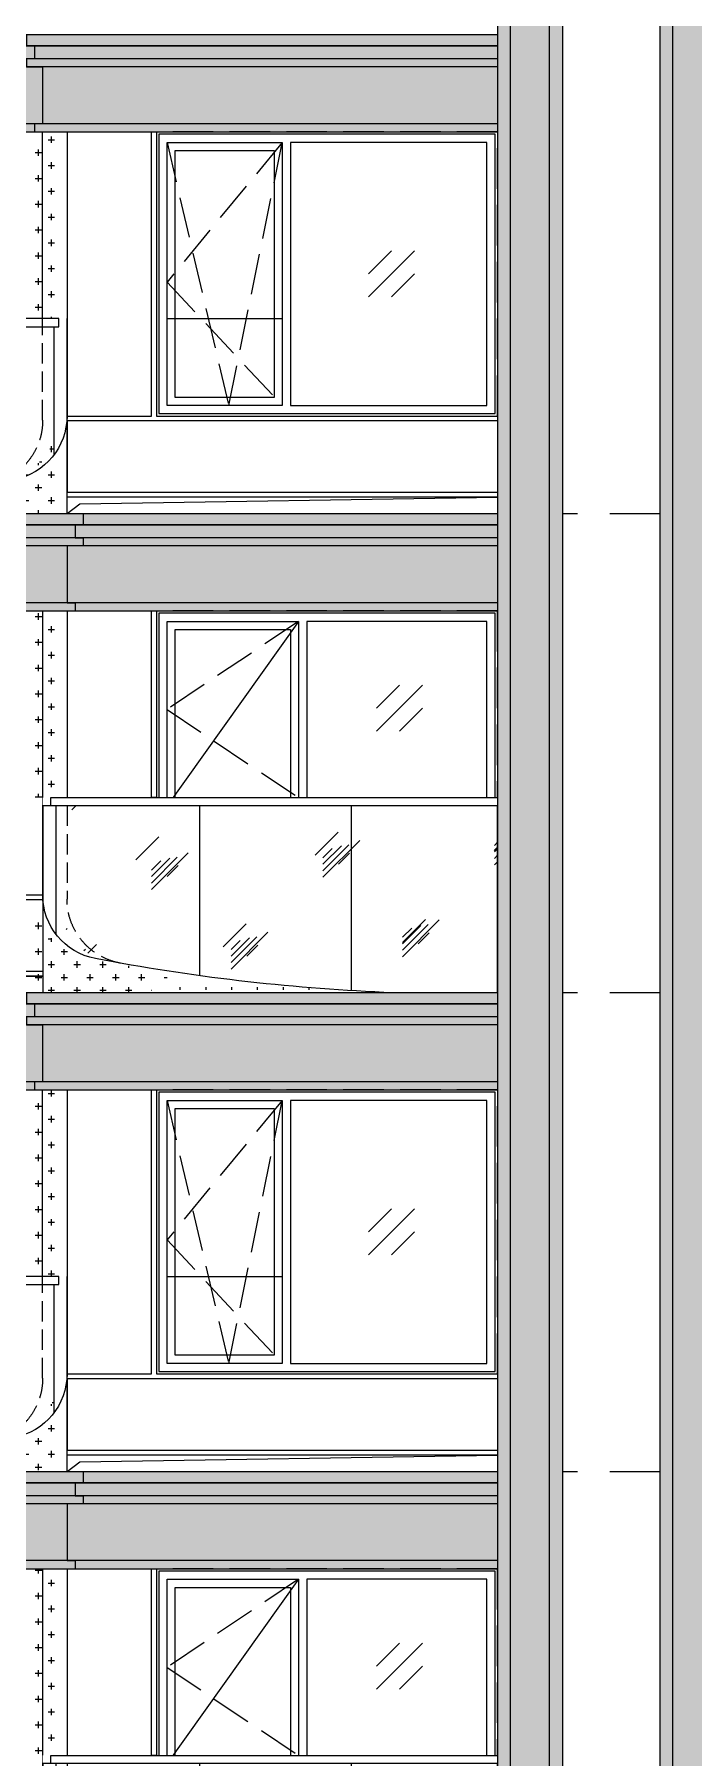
# Model space of a CAD drawing. Extents: x 646072 to 1012572, y -46617 to 16093.
# Drawn here: x 680069 to 684126, y -25515 to -14902 of the extents above; entities that cross this region are included whole.
import ezdxf

# ---------------------------------------------------------------- set-up
doc = ezdxf.new("R2010")
doc.units = 0
doc.header["$LTSCALE"] = 1000
doc.header["$MEASUREMENT"] = 0
for name, pattern in [('3#楼-HZS$0$3#楼-HZS$0$__DASH', [0.35, 0.25, -0.1]), ('3#楼-HZS$0$3#楼-HZS$0$DASH', [0.35, 0.25, -0.1]), ('3#楼-HZS$0$DASH', [0.35, 0.25, -0.1]), ('3#楼-HZS$0$DOTE', [2.4200000000000004, 2, -0.2, 0.02, -0.2])]:
    doc.linetypes.add(name, pattern=pattern)
for name, color, linetype in [('3#楼-HZS$0$3#楼-HZS$0$00-立面灰色金属看线', 252, 'Continuous'), ('3#楼-HZS$0$3#楼-HZS$0$00-立面米色看线', 31, 'Continuous'), ('3#楼-HZS$0$3#楼-HZS$0$A-ANNO-SYMB', 3, 'Continuous'), ('3#楼-HZS$0$3#楼-HZS$0$DOTE', 1, '3#楼-HZS$0$DOTE'), ('3#楼-HZS$0$3#楼-HZS$0$ELEV-WIND', 4, 'Continuous'), ('3#楼-HZS$0$3#楼-HZS$0$RAIL', 163, 'Continuous'), ('3#楼-HZS$0$3#楼-HZS$0$WINDOW', 4, 'Continuous'), ('3#楼-HZS$0$3#楼-HZS$0$填充-浅黄色铝板', 30, 'Continuous'), ('3#楼-HZS$0$3#楼-HZS$0$填充-玻璃', 150, 'Continuous'), ('3#楼-HZS$0$3#楼-HZS$0$填充-银白色铝板', 115, 'Continuous')]:
    doc.layers.add(name, color=color, linetype=linetype)
pattern_1 = [(0, (-5409.443961269106, -58333.21456829587), (79.375, 79.375), [39.6875, -119.0625]), (90, (-5389.600211269106, -58353.05831829587), (-79.375, 79.375), [39.6875, -119.0625])]
pattern_2 = [(0, (289049.5557560592, -113671.9811983543), (79.375, 79.375), [39.6875, -119.0625]), (90, (289069.3995060592, -113691.8249483543), (-79.375, 79.375), [39.6875, -119.0625])]

# ---------------------------------------------------------------- blocks, each defined once
blk = doc.blocks.new('3#楼-HZS$0$3#楼-HZS$0$dfg56h4f+g9h0k7')
at = {"layer": '3#楼-HZS$0$3#楼-HZS$0$RAIL'}
blk.add_lwpolyline([(426648.4870681694, -363619.9774678481), (419599.1988836443, -363619.9516390706), (419599.1988836443, -363569.9516390706), (426648.4870681694, -363569.9774678481)], dxfattribs=at)
at = {"layer": '3#楼-HZS$0$3#楼-HZS$0$WINDOW'}
for points in [[(419629.1323021718, -364408.5213985445), (419629.1323021718, -363619.9516390706)], [(420648.4871339675, -364678.3272112879), (420648.4871339675, -363619.9516390706)], [(421648.4871339675, -364769.9774678481), (421648.4871339675, -363619.9516390706)], [(422648.4871339675, -364769.9774678481), (422648.4871339675, -363619.9516390706)], [(423648.4871339675, -364769.9774678481), (423648.4871339675, -363619.9516390706)], [(424648.4871339675, -364769.9774678481), (424648.4871339675, -363619.9516390706)], [(425648.4871339675, -364769.9774678481), (425648.4871339675, -363619.9516390706)], [(426648.4871339675, -364769.9774678481), (426648.4871339675, -363619.9516390706)]]:
    blk.add_lwpolyline(points, dxfattribs=at)
blk = doc.blocks.new('3#楼-HZS$0$3#楼-HZS$0$tregfdgdg')
blk.add_wipeout([(55550.89403557477, -25728.00311066766), (62650.60256147907, -25728.003421576577), (62650.569237843745, -26928.00333677453), (55550.89403557475, -26928.002877755564)]).dxf.layer = '3#楼-HZS$0$3#楼-HZS$0$RAIL'
at = {"layer": '3#楼-HZS$0$3#楼-HZS$0$00-立面米色看线'}
blk.add_line((55550.89403557475, -25728.00311066769), (55550.89403557475, -26326.5638645424), dxfattribs=at)
at = {"layer": '3#楼-HZS$0$3#楼-HZS$0$00-立面米色看线', "linetype": '3#楼-HZS$0$3#楼-HZS$0$__DASH', "ltscale": 0.5}
blk.add_line((55700.8940344759, -26354.41373131936), (55700.8940344759, -25728.00311317149), dxfattribs=at)
at = {"layer": '3#楼-HZS$0$3#楼-HZS$0$00-立面米色看线'}
blk.add_lwpolyline([(62650.24880157225, -26927.97750730492), (55550.89403557475, -26927.95167967031), (55550.89403557475, -25728.00311066769)], dxfattribs=at)
for centre, radius, start, end in [((55950.89403557475, -26326.5638645424), 400, 180, 259.1128618920542), ((58187.79559126403, -14696.43916359753), 12243.29046884241, 259.1128618920542, 267.4866183300693)]:
    blk.add_arc(centre, radius, start, end, dxfattribs=at)
at = {"layer": '3#楼-HZS$0$3#楼-HZS$0$00-立面米色看线', "linetype": '3#楼-HZS$0$3#楼-HZS$0$__DASH', "ltscale": 0.5}
blk.add_arc((56100.8940344759, -26354.41373131936), 400, 180, 259.8509425689774, dxfattribs=at)
blk.add_blockref('3#楼-HZS$0$3#楼-HZS$0$dfg56h4f+g9h0k7', (-363998.238266597, 337841.9575340021))
blk = doc.blocks.new('3#楼-HZS$0$3#楼-HZS$0$ASG')
at = {"layer": '3#楼-HZS$0$3#楼-HZS$0$ELEV-WIND', "color": 8, "linetype": '3#楼-HZS$0$3#楼-HZS$0$__DASH'}
blk.add_lwpolyline([(72449.99932756531, -24578.00334601343), (70349.99921368272, -24578.00334601343), (70349.99921368272, -26328.00334601343), (72449.99932756531, -26328.00334601349)], close=True, dxfattribs=at)
at = {"layer": '3#楼-HZS$0$3#楼-HZS$0$ELEV-WIND'}
for points in [[(72434.99932756531, -24593.00334601343), (70364.99921368272, -24593.00334601343), (70364.99921368272, -26313.00334601343), (72434.99932756531, -26313.00334601343)], [(70414.99921368272, -24643.00334601343), (71124.99921368272, -24643.00334601343), (71124.99921368272, -26263.00334601343), (70414.99921368272, -26263.00334601343)], [(70464.99921368272, -24693.00334601343), (71074.99921368272, -24693.00334601343), (71074.99921368272, -26213.00334601343), (70464.99921368272, -26213.00334601343)], [(72384.99932756531, -24643.00334601343), (71174.99921368272, -24643.00334601343), (71174.99921368272, -26263.00334601343), (72384.99932756531, -26263.00334601343)]]:
    blk.add_lwpolyline(points, close=True, dxfattribs=at)
at = {"layer": '3#楼-HZS$0$3#楼-HZS$0$ELEV-WIND', "color": 8, "linetype": '3#楼-HZS$0$3#楼-HZS$0$DASH'}
for points in [[(71124.99921368272, -24643.00334601343), (70414.99921368272, -25503.00334601343), (71124.99921368272, -26263.00334601343)], [(70414.99921368272, -24643.00334601343), (70794.99921368272, -26263.00334601343), (71124.99921368272, -24643.00334601343)]]:
    blk.add_lwpolyline(points, dxfattribs=at)
at = {"layer": '3#楼-HZS$0$3#楼-HZS$0$ELEV-WIND', "color": 8}
blk.add_lwpolyline([(70414.99921368272, -25728.00334612379), (71124.99921368272, -25728.00334612379)], dxfattribs=at)
blk = doc.blocks.new('3#楼-HZS$0$3#楼-HZS$0$df+gj504f+g90')
at = {"layer": '3#楼-HZS$0$3#楼-HZS$0$00-立面灰色金属看线'}
blk.add_lwpolyline([(397529.1710952579, -386473.6017835303), (397529.1710952579, -386543.6017835425), (397579.1710952579, -386543.6017835425), (397579.1710952579, -386623.6017835425), (397529.1710952579, -386623.6017835425), (397529.1710952579, -386673.6017835303), (397629.1710952579, -386673.6017835303), (397629.1710952579, -387023.6017835303), (397579.1710952579, -387023.6017835303), (397579.1710952579, -387073.6017835303)], dxfattribs=at)
at = {"layer": '3#楼-HZS$0$3#楼-HZS$0$00-立面米色看线'}
for points in [[(390679.7804614676, -386473.5758303019), (400429.1455228999, -386473.5991513453)], [(400429.1455228999, -386543.5991513575), (390679.7804614676, -386543.5758303141)], [(390679.7804614676, -386543.5758899773), (400429.1455228999, -386543.5992651306)], [(400429.1455228999, -386623.5992651312), (390679.7800048627, -386623.5758899768)], [(400429.1455228999, -386673.5993794214), (390679.7799819461, -386673.5759499053)], [(400429.1455228999, -387023.5993794208), (390679.7804614676, -387023.5759499059)], [(400429.1455228999, -387023.5992651185), (390679.7804614676, -387023.5758899652)], [(390679.7804614676, -387073.5758899652), (400429.1455228999, -387073.5992651185)]]:
    blk.add_lwpolyline(points, dxfattribs=at)
at = {"layer": '3#楼-HZS$0$3#楼-HZS$0$00-立面灰色金属看线'}
blk.add_blockref('3#楼-HZS$0$3#楼-HZS$0$ASG', (327979.8426989163, -362495.5984374066), dxfattribs=at)
at = {"layer": '3#楼-HZS$0$3#楼-HZS$0$RAIL', "xscale": -1}
blk.add_blockref('3#楼-HZS$0$3#楼-HZS$0$tregfdgdg', (453330.0292630401, -362495.598437517), dxfattribs=at)
at = {"layer": '3#楼-HZS$0$3#楼-HZS$0$00-立面灰色金属看线'}
for points in [[(400429.1455228999, -388853.6017835304), (397779.1710941591, -388853.6017835304), (397779.1710941591, -388823.6017835304), (398299.8879506469, -388823.6017835304), (398299.8879506469, -387073.6017835304), (398329.8879506469, -387073.6017835304), (398329.8879506469, -388823.6017835304), (400429.1455228999, -388823.6017835304)], [(400429.1455228999, -388853.6017835304), (397779.1710941591, -388853.6017835304), (397779.1710941591, -389293.6017835303), (400429.1455228999, -389293.6017835303)], [(397779.1352274653, -389423.5881024841), (397857.6916903155, -389364.9779414666), (400429.1456119872, -389323.6017835303)], [(400429.1455228999, -389323.6017835303), (397779.1710941591, -389323.6017835303), (397779.1710941591, -389293.6017835303), (400429.1455228999, -389293.6017835303)]]:
    blk.add_lwpolyline(points, dxfattribs=at)
at = {"layer": '3#楼-HZS$0$3#楼-HZS$0$00-立面米色看线'}
blk.add_lwpolyline([(397629.1710952579, -388223.6017835303), (397629.1710952579, -387073.6017835304), (397779.1710941591, -387073.6017835304), (397779.1710941591, -388223.6017835303)], dxfattribs=at)
blk = doc.blocks.new('3#楼-HZS$0$3#楼-HZS$0$FSD+5G04D+F970K')
at = {"layer": '3#楼-HZS$0$3#楼-HZS$0$ELEV-WIND', "color": 8, "linetype": '3#楼-HZS$0$3#楼-HZS$0$__DASH'}
blk.add_lwpolyline([(72399.82974499092, -27578.00334601343), (70300, -27578.00334601343), (70300, -29928.00334601331), (72399.82974499092, -29928.00334601337)], close=True, dxfattribs=at)
at = {"layer": '3#楼-HZS$0$3#楼-HZS$0$ELEV-WIND'}
for points in [[(72384.82974499092, -27593.00334601343), (70315, -27593.00334601343), (70315, -29913.00334601331), (72384.82974499092, -29913.00334601337)], [(70365, -27643.00334601343), (71175, -27643.00334601343), (71175, -29863.00334601331), (70365, -29863.00334601331)], [(70415, -27693.00334601343), (71125, -27693.00334601343), (71125, -29813.00334601331), (70415, -29813.00334601331)], [(72334.82974499092, -27643.00334601343), (71225, -27643.00334601343), (71225, -29863.00334601331), (72334.82974499092, -29863.00334601337)]]:
    blk.add_lwpolyline(points, close=True, dxfattribs=at)
at = {"layer": '3#楼-HZS$0$3#楼-HZS$0$ELEV-WIND', "color": 8}
blk.add_lwpolyline([(71175, -27643.00334601343), (70365, -28778.00334601337), (71175, -29863.00334601331)], dxfattribs=at)
at = {"layer": '3#楼-HZS$0$3#楼-HZS$0$ELEV-WIND', "color": 8, "linetype": '3#楼-HZS$0$DASH'}
blk.add_lwpolyline([(71175, -27643.00334601343), (70365, -28185.50334601344), (71175, -28728.00334601346)], dxfattribs=at)
blk = doc.blocks.new('3#楼-HZS$0$3#楼-HZS$0$ASDG1D+SJ80+K+')
blk.add_wipeout([(379849.2325594221, -143401.86609311114), (379849.2325594221, -143401.86609311114), (379849.2325594221, -144551.8660931146), (382649.044284974, -144551.86609311457), (382649.04428562755, -143351.8660931146), (379849.2325594221, -143351.8660931146)]).dxf.layer = '3#楼-HZS$0$3#楼-HZS$0$A-ANNO-SYMB'
at = {"layer": '3#楼-HZS$0$3#楼-HZS$0$00-立面灰色金属看线'}
blk.add_lwpolyline([(379849.2325594221, -143401.8660931145), (382649.0442849741, -143401.8660931145), (382649.0442849741, -144551.8660931145), (379849.2325594221, -144551.8660931145)], close=True, dxfattribs=at)
at = {"layer": '3#楼-HZS$0$3#楼-HZS$0$00-立面米色看线', "linetype": '3#楼-HZS$0$3#楼-HZS$0$__DASH', "ltscale": 0.5}
blk.add_line((382499.0442867253, -143401.8660931144), (382499.0442867253, -143978.3281461251), dxfattribs=at)
at = {"layer": '3#楼-HZS$0$3#楼-HZS$0$00-立面米色看线'}
blk.add_line((382649.0442856266, -143978.3281461251), (382649.0442856266, -143401.8660931144), dxfattribs=at)
blk.add_lwpolyline([(382649.0442856266, -143401.8660931144), (382649.0442849741, -144551.8660844737), (380549.0442956116, -144551.8660855801)], dxfattribs=at)
at = {"layer": '3#楼-HZS$0$3#楼-HZS$0$00-立面米色看线', "linetype": '3#楼-HZS$0$3#楼-HZS$0$__DASH', "ltscale": 0.5}
blk.add_arc((382099.0442867253, -143978.3281461251), 400, 280.1490574241631, 0, dxfattribs=at)
at = {"layer": '3#楼-HZS$0$3#楼-HZS$0$00-立面米色看线'}
for centre, radius, start, end in [((382249.0442856266, -143950.4782793481), 400, 280.8871381078671, 0), ((380012.1427299373, -132320.3535784032), 12243.29046884241, 272.5133816699123, 280.8871381078671)]:
    blk.add_arc(centre, radius, start, end, dxfattribs=at)
at = {"layer": '3#楼-HZS$0$3#楼-HZS$0$RAIL'}
blk.add_lwpolyline([(382599.0442856266, -143351.8660931145), (379849.2325594206, -143351.8660931145), (379849.2325594206, -143401.8660931145), (382599.0442856266, -143401.8660931145)], close=True, dxfattribs=at)
at = {"layer": '3#楼-HZS$0$3#楼-HZS$0$WINDOW'}
for points in [[(379849.2325594221, -143401.8660931145), (379849.2325594221, -144551.8660931145)], [(380748.7727580671, -143401.8660931145), (380748.7727580671, -144541.4639087335)], [(381683.9085218469, -143401.8660931145), (381683.9085218469, -144448.97100338)], [(382569.0442856266, -143401.8660931145), (382569.0442856266, -144190.4782793481)]]:
    blk.add_lwpolyline(points, dxfattribs=at)
blk = doc.blocks.new('3#楼-HZS$0$3#楼-HZS$0$dfj54+gf90l7')
at = {"layer": '3#楼-HZS$0$3#楼-HZS$0$00-立面灰色金属看线'}
for points in [[(397879.3307978881, -379581.1942758776), (397879.3307978881, -379651.1942758898), (397829.3307978881, -379651.1942758898), (397829.3307978881, -379731.1942758898), (397879.3307978881, -379731.1942758898), (397879.3307978881, -379781.1942758776), (397779.3307978881, -379781.1942758776), (397779.3307978881, -380131.1942758776), (397829.3307978881, -380131.1942758776), (397829.3307978881, -380181.1942758776)], [(390679.7804614676, -381931.1942758777), (397629.3307989871, -381931.1942758777), (397629.3307989871, -381961.1942758777), (390679.7804614676, -381961.1942758777)], [(390679.7804614676, -382401.1942758777), (397629.3307989871, -382401.1942758777), (397629.3307989871, -382431.1942758777), (390679.7804614676, -382431.1942758777)]]:
    blk.add_lwpolyline(points, dxfattribs=at)
at = {"layer": '3#楼-HZS$0$3#楼-HZS$0$00-立面米色看线'}
for points in [[(390679.7804614676, -379581.1942758777), (400429.1425251925, -379581.1942758777)], [(400429.1425251925, -379651.1942758898), (390679.7804614676, -379651.1942758898)], [(390679.7804614676, -379651.1942758898), (400429.1425251925, -379651.1942758898)], [(400429.1425251925, -379731.1942758898), (390679.7804614676, -379731.1942758898)], [(400429.1425251925, -379781.1942758777), (390679.7804614676, -379781.1942758777)], [(400429.1425251925, -380131.1942758777), (390679.7804614676, -380131.1942758777)], [(400429.1425251925, -380131.1942758777), (390679.7804614676, -380131.1942758777)], [(390679.7804614676, -380181.1942758777), (400429.1425251925, -380181.1942758777)], [(397629.3307989871, -381381.1942758776), (397629.3307989871, -380181.1942758777), (397779.3307978881, -380181.1942758777), (397779.3307978881, -381331.1942758776)]]:
    blk.add_lwpolyline(points, dxfattribs=at)
at = {"layer": '3#楼-HZS$0$3#楼-HZS$0$00-立面灰色金属看线', "extrusion": (0, 0, -1), "xscale": -1, "zscale": -1}
blk.add_blockref('3#楼-HZS$0$3#楼-HZS$0$FSD+5G04D+F970K', (-328029.8745265414, -352603.1951618173, -1e-08), dxfattribs=at)
at = {"xscale": -1}
blk.add_blockref('3#楼-HZS$0$3#楼-HZS$0$ASDG1D+SJ80+K+', (780278.3750846144, -237979.3324147162, 1e-08), dxfattribs=at)
at = {"layer": '3#楼-HZS$0$3#楼-HZS$0$00-立面灰色金属看线', "elevation": 1e-08}
blk.add_lwpolyline([(398299.8745265414, -380181.1985078307), (398329.8745265414, -380181.1985078307), (398329.8745265414, -381331.1985078307), (398299.8745265414, -381331.1985078307)], close=True, dxfattribs=at)
at = {"layer": '3#楼-HZS$0$3#楼-HZS$0$00-立面灰色金属看线'}
blk.add_lwpolyline([(383730.230139359, -382531.1942758777), (383808.7866022092, -382472.5704337937), (397629.3307989871, -382431.1942758777)], dxfattribs=at)
blk = doc.blocks.new('3#楼-HZS$0$3#楼-HZS$0$d+ff+g89+0k4')
blk.add_wipeout([(387073.9452054565, -372010.1486496913), (387034.4745273071, -371828.01673488633), (386964.41862076125, -371626.8474200385), (386772.0765818333, -371345.44010499975), (386556.6793885491, -371146.0730265978), (386251.2055782083, -370979.4282493886), (385971.9162823519, -370906.9352633667), (385786.9766822324, -370893.7122383769), (365637.5169572755, -370893.61355204816), (365637.5169572755, -371293.6135520603), (385786.97471827274, -371293.71223837946), (385938.6114108291, -371306.5792306898), (386098.7634601518, -371349.4462702725), (386244.3782425206, -371418.61355204775), (386382.15242588165, -371518.61355204735), (386477.52331272507, -371616.53242606006), (386626.20259387535, -371868.61355204775), (386686.97029936296, -372193.7122383685), (386686.97029936296, -393643.62531246536), (386683.0422638684, -393692.01324312924), (386669.4930842256, -393741.9632377312), (386649.97041067557, -393787.9545937966), (386615.6795169441, -393837.7698302697), (386559.72400705534, -393888.8928326928), (386489.1970938678, -393925.67084511084), (386408.1776064868, -393943.6220159533), (365887.51758784405, -393943.62650037854), (365887.51758784405, -394343.6265004031), (386373.67760616535, -394343.6253132678), (386538.07335034286, -394327.1221069115), (386689.60004931816, -394274.8267339412), (386830.0927014526, -394185.5132499514), (386943.0161118433, -394068.84649543255), (387019.4314097306, -393943.6135520471), (387071.38340848486, -393790.5222017088), (387086.97029936296, -393643.6253124899), (387086.970495759, -372304.6170790822), (387086.97029936296, -372193.71223836124)]).translate(0, 0, -1e-08)
at = {"layer": '3#楼-HZS$0$3#楼-HZS$0$00-立面米色看线', "elevation": -1e-08}
for points in [[(385786.9766822323, -370893.7122383769, -0.4142121242975373), (387086.9702993629, -372193.7122383612), (387086.9702993629, -393643.6253124899, -0.4142135452328548), (386386.9703403272, -394343.6253124899), (365887.5175878439, -394343.6265004031), (365887.5175878439, -394263.6265003909), (386386.9703356456, -394263.6253124777, 0.414213545232854), (387006.9702993629, -393643.6253124777), (387006.9702993629, -372193.7122383724, 0.4142121242975291), (385786.9762894404, -370973.7122383871), (365637.5167608794, -370973.6135520593)], [(385786.9747182726, -371293.7122383795, -0.4142121242975317), (386686.9702993629, -372193.7122383686), (386686.9702993629, -393643.6253124654, -0.4142135452328548), (386386.970316919, -393943.6253124654), (365887.5175878439, -393943.6265003785), (365887.5175878439, -394023.6265003907), (386386.9703216007, -394023.6253124775, 0.414213545232854), (386766.9702993629, -393643.6253124775), (386766.9702993629, -372193.7122383573, 0.4142121242975336), (385786.9751110645, -371213.7122383691), (365637.5167608794, -371213.6135520472)]]:
    blk.add_lwpolyline(points, format="xyb", dxfattribs=at)
blk = doc.blocks.new('3#楼-HZS$0$3#楼-HZS$0$d+gfsh5d+f8hj')
at = {"color": 8}
for points in [[(739504.5674479345, -18586.5887975418), (739363.1460916973, -18728.01015377912)], [(739645.9888041718, -18586.58879754186), (739363.1460916973, -18869.4315100165)], [(739645.9888041719, -18728.01015377912), (739504.5674479345, -18869.43151001644)], [(739504.5674479345, -24486.5887975418), (739363.1460916973, -24628.01015377912)], [(739645.9888041718, -24486.58879754186), (739363.1460916973, -24769.4315100165)], [(739645.9888041719, -24628.01015377912), (739504.5674479345, -24769.43151001644)]]:
    blk.add_lwpolyline(points, dxfattribs=at)
at = {"color": 8, "elevation": -1e-08}
for points in [[(739554.5178751387, -21261.57511672756), (739413.0965189014, -21402.99647296488)], [(739695.9392313759, -21261.57511672762), (739413.0965189014, -21544.41782920226)], [(739695.939231376, -21402.99647296488), (739554.5178751387, -21544.4178292022)], [(739554.5178751387, -27161.57511672756), (739413.0965189014, -27302.99647296488)], [(739695.9392313759, -27161.57511672762), (739413.0965189014, -27444.41782920226)], [(739695.939231376, -27302.99647296488), (739554.5178751387, -27444.4178292022)]]:
    blk.add_lwpolyline(points, dxfattribs=at)
blk = doc.blocks.new('3#楼-HZS$0$3#楼-HZS$0$d+fh0j4+gf0l')
at = {"layer": '3#楼-HZS$0$3#楼-HZS$0$填充-浅黄色铝板'}
h = blk.add_hatch(dxfattribs=at)
h.set_pattern_fill('CROSS', color=256, scale=50)
h.set_pattern_definition(pattern_2)
h.paths.add_polyline_path([(532552.576381057, 20792.03391963651), (532952.5761846611, 20792.03391963651), (532952.5761846611, 367.0254557309381), (532552.576381057, 367.0254557309381)])
h = blk.add_hatch(dxfattribs=at)
h.set_pattern_fill('CROSS', color=256, scale=50)
h.set_pattern_definition([(0, (-5418.230445285677, -102849.7274654337), (79.375, 79.375), [39.6875, -119.0625]), (90, (-5398.386695285677, -102869.5712154337), (-79.375, 79.375), [39.6875, -119.0625])])
h.paths.add_polyline_path([(532553.1380383098, 10767.02968768391), (532553.1380383098, 10967.0105832494), (522803.1934539158, 10967.01058324939), (522803.1934539158, 10767.02968768391)])
h = blk.add_hatch(dxfattribs=at)
h.set_pattern_fill('CROSS', color=256, scale=50)
h.set_pattern_definition(pattern_1)
h.paths.add_polyline_path([(532553.1380383098, 10367.33190650016), (532553.1380383098, 10417.33190650017), (522803.5544552375, 10417.33190650016), (522803.5544552375, 10367.33190650016)])
h = blk.add_hatch(dxfattribs=at)
h.set_pattern_fill('CROSS', color=256, scale=50)
h.set_pattern_definition(pattern_1)
h.paths.add_polyline_path([(529702.4501701134, 10367.33190650016), (529852.4501690145, 10367.33190650016), (529852.4501690145, 9217.331906500156), (529702.4501701134, 9217.331906500156)])
h = blk.add_hatch(dxfattribs=at)
h.set_pattern_fill('CROSS', color=256, scale=50)
h.set_pattern_definition(pattern_1)
edge = h.paths.add_edge_path()
edge.add_arc((529452.4501690135, 8618.719720266541), 400, 280.88713810564724, 359.99999996749784, ccw=False)
edge.add_arc((527215.5486133243, 20248.84442121212), 12243.29046884307, 279.0051419844014, 280.8871381056448, ccw=False)
edge.add_line((529131.90644146, 8156.461108605523), (529131.90644146, 8017.331914761337))
edge.add_line((529131.90644146, 8017.331914761337), (529852.450168361, 8017.331915140967))
edge.add_line((529852.450168361, 8017.331915140967), (529852.4501690135, 8618.719720039633))
edge = h.paths.add_edge_path()
edge.add_arc((527215.5486133173, 20248.84442121157), 12243.29046884358, 278.55529098508, 278.7919866346564, ccw=False)
edge.add_line((529036.90644146, 8141.787918232032), (528584.5390200925, 8082.331906500272))
edge.add_arc((527215.5486133235, 20248.84442121151), 12243.29046884255, 273.7901503468361, 276.41998537423774, ccw=False)
edge.add_line((528024.8591114347, 8032.331906500214), (529086.90644146, 8032.331906500272))
edge.add_line((529086.90644146, 8032.331906500272), (529086.90644146, 8149.415451895504))
h = blk.add_hatch(dxfattribs=at)
h.set_pattern_fill('CROSS', color=256, scale=50)
h.set_pattern_definition([(0, (-5418.230445285677, -105799.7274654337), (79.375, 79.375), [39.6875, -119.0625]), (90, (-5398.386695285677, -105819.5712154337), (-79.375, 79.375), [39.6875, -119.0625])])
h.paths.add_polyline_path([(532553.1380383098, 7817.029687683913), (532553.1380383098, 8017.010583249386), (522803.1934539158, 8017.010583249386), (522803.1934539158, 7817.029687683913)])
h = blk.add_hatch(dxfattribs=at)
h.set_pattern_fill('CROSS', color=256, scale=50)
h.set_pattern_definition(pattern_1)
h.paths.add_polyline_path([(532553.1380383098, 7417.331906500156), (532553.1380383098, 7467.331906500156), (522803.5544552375, 7467.331906500156), (522803.5544552375, 7417.331906500156)])
h = blk.add_hatch(dxfattribs=at)
h.set_pattern_fill('CROSS', color=256, scale=50)
h.set_pattern_definition(pattern_1)
h.paths.add_polyline_path([(529852.7635810577, 7417.331906500156), (529702.7635821565, 7417.331906500156), (529702.7635821565, 6267.331906500156), (529852.7635810577, 6267.331906500156)])
h = blk.add_hatch(dxfattribs=at)
h.set_pattern_fill('CROSS', color=256, scale=50)
h.set_pattern_definition(pattern_1)
h.paths.add_polyline_path([(529702.7635821576, 5668.719720039633, 0.3595927184835098), (530027.2135798478, 5275.919265644858, 0.008211941792365429), (530423.307309711, 5206.461108605523), (530423.307309711, 5067.331914761337), (529702.7635828101, 5067.331915140967)])
h.paths.add_polyline_path([(530468.307309711, 5199.415451895504, 0.001032779969762686), (530518.307309711, 5191.787918232032), (530518.307309711, 5132.331906500272), (530970.6747310786, 5132.331906500272, 0.01147532366520008), (531530.3546397364, 5082.331906500214), (530468.307309711, 5082.331906500272)])
h = blk.add_hatch(dxfattribs=at)
h.set_pattern_fill('CROSS', color=256, scale=50)
h.set_pattern_definition([(0, (-5418.230445285677, -108749.7274654337), (79.375, 79.375), [39.6875, -119.0625]), (90, (-5398.386695285677, -108769.5712154337), (-79.375, 79.375), [39.6875, -119.0625])])
h.paths.add_polyline_path([(532553.1380383098, 4867.029687683927), (532553.1380383098, 5067.010583249401), (522803.1934539158, 5067.010583249386), (522803.1934539158, 4867.029687683913)])
h = blk.add_hatch(dxfattribs=at)
h.set_pattern_fill('CROSS', color=256, scale=50)
h.set_pattern_definition(pattern_1)
h.paths.add_polyline_path([(532553.1380383096, 4467.331906500127), (532553.1380383098, 4517.331906500141), (522803.5544552375, 4517.331906500127), (522803.5544552375, 4467.331906500127)])
h = blk.add_hatch(dxfattribs=at)
h.set_pattern_fill('CROSS', color=256, scale=50)
h.set_pattern_definition(pattern_1)
h.paths.add_polyline_path([(529702.4501701134, 4467.331906500156), (529852.4501690145, 4467.331906500156), (529852.4501690145, 3317.331906500156), (529702.4501701134, 3317.331906500156)])
h = blk.add_hatch(dxfattribs=at)
h.set_pattern_fill('CROSS', color=256, scale=50)
h.set_pattern_definition(pattern_1)
h.paths.add_polyline_path([(529852.4501690135, 2718.719720039633, -0.3595927184835098), (529528.0001713232, 2325.919265644858, -0.008211941792365429), (529131.90644146, 2256.461108605523), (529131.90644146, 2117.331914761337), (529852.450168361, 2117.331915140967)])
h.paths.add_polyline_path([(529086.90644146, 2249.415451895504, -0.001032779969762686), (529036.90644146, 2241.787918232032), (529036.90644146, 2182.331906500272), (528584.5390200925, 2182.331906500272, -0.01147532366520008), (528024.8591114347, 2132.331906500214), (529086.90644146, 2132.331906500272)])
h = blk.add_hatch(dxfattribs=at)
h.set_pattern_fill('CROSS', color=256, scale=50)
h.set_pattern_definition([(0, (-5418.230445285677, -111699.7274654337), (79.375, 79.375), [39.6875, -119.0625]), (90, (-5398.386695285677, -111719.5712154337), (-79.375, 79.375), [39.6875, -119.0625])])
h.paths.add_polyline_path([(532553.1380383098, 1917.029687683898), (532553.1380383098, 2117.010583249401), (522803.1934539158, 2117.010583249386), (522803.1934539158, 1917.029687683913)])
h = blk.add_hatch(dxfattribs=at)
h.set_pattern_fill('CROSS', color=256, scale=50)
h.set_pattern_definition([(0, (-5418.230445285677, -99899.72746543365), (79.375, 79.375), [39.6875, -119.0625]), (90, (-5398.386695285677, -99919.57121543365), (-79.375, 79.375), [39.6875, -119.0625])])
h.paths.add_polyline_path([(532553.1380383098, 1517.331906500141), (532553.1380383098, 1567.331906500156), (522803.5544552375, 1567.331906500156), (522803.5544552375, 1517.331906500156)])
h = blk.add_hatch(dxfattribs=at)
h.set_pattern_fill('CROSS', color=256, scale=50)
h.set_pattern_definition(pattern_1)
h.paths.add_polyline_path([(529852.7635810577, 1517.331906500156), (529702.7635821565, 1517.331906500156), (529702.7635821565, 367.331906500156), (529852.7635810577, 367.331906500156)])
h = blk.add_hatch(dxfattribs=at)
h.set_pattern_fill('CROSS', color=256, scale=50)
h.set_pattern_definition(pattern_2)
edge = h.paths.add_edge_path(flags=17)
edge.add_line((532632.5761846611, 367.0254557309381), (532552.5761846611, 367.0254557309381))
edge.add_line((532552.5761846611, 367.0254557309381), (532552.5761846611, -532.97784078111))
edge.add_arc((532252.5761846611, -532.97784078111), 300, 270.0000033529737, 360, ccw=False)
edge.add_line((532252.5762022173, -832.97784078111), (511753.123687759, -832.9797615607677))
edge.add_line((511753.123687759, -832.9797615607677), (511753.123687759, -912.9797615729331))
edge.add_line((511753.123687759, -912.9797615729331), (532252.5762068975, -912.9778407932172))
edge.add_arc((532252.5761846596, -532.9778407917329), 380.0000000014849, 270.0000033529924, 359.9999999999868)
edge.add_line((532632.5761846611, -532.9778407918202), (532632.5761846611, 367.0254557309381))
edge = h.paths.add_edge_path(flags=17)
edge.add_line((532872.5761846611, 367.0254557309381), (532632.5761846611, 367.0254557309381))
edge.add_line((532632.5761846611, 367.0254557309381), (532632.5761846611, -532.9778407918202))
edge.add_arc((532252.5761846596, -532.9778407917183), 380.0000000015134, 270.00000335297483, 359.99999999998465, ccw=False)
edge.add_line((532252.5762068974, -912.9778407932172), (511853.4610944152, -912.9790228544152))
edge.add_line((511853.4610944152, -912.9790228544152), (511853.4610944152, -1152.979022854648))
edge.add_line((511853.4610944152, -1152.979022854648), (532252.5762209438, -1152.97784079345))
edge.add_arc((532252.5761846611, -532.9778407934537), 619.9999999999975, 270.0000033529765, 360.0000000000031)
edge.add_line((532872.5761846611, -532.9778407934209), (532872.5761846611, 367.0254557309381))
edge = h.paths.add_edge_path()
edge.add_line((532952.5761846611, 367.0254557309381), (532872.5761846611, 367.0254557309381))
edge.add_line((532872.5761846611, 367.0254557309381), (532872.5761846611, -532.9778407934209))
edge.add_arc((532252.576184661, -532.9778407933518), 620.0000000001164, 270.00000335297653, 359.99999999999363, ccw=False)
edge.add_line((532252.5762209437, -1152.97784079345), (511753.123687759, -1152.979761560826))
edge.add_line((511753.123687759, -1152.979761560826), (511753.123687759, -1232.979761572991))
edge.add_line((511753.123687759, -1232.979761572991), (532252.5762256255, -1232.977840805674))
edge.add_arc((532252.5761846611, -532.9778408056809), 699.999999999994, 270.0000033529768, 360.0000000000006)
edge.add_line((532952.5761846611, -532.9778408056736), (532952.5761846611, 367.0254557309381))
at = {"layer": '3#楼-HZS$0$3#楼-HZS$0$填充-玻璃'}
h = blk.add_hatch(dxfattribs=at)
h.set_pattern_fill('玻璃1', color=150, scale=100)
h.set_pattern_definition([(45, (-5418.230445285677, -99859.72746543365), (-489.8835780060401, 489.8835780060401), [224, -576]), (45, (-5322.230445285677, -99819.72746543365), (-489.8835780060401, 489.8835780060401), [96, -704]), (45, (-5418.230445285677, -99819.72746543365), (-489.8835780060401, 489.8835780060401), [160, -640]), (45, (-5370.230445285677, -99859.72746543365), (537.401153701776, -537.4011537017761), [200, -600]), (45, (-5418.230445285677, -99899.72746543365), (-489.8835780060401, 489.8835780060401), [320, -480]), (45, (-5418.230445285677, -99779.72746543365), (-489.8835780060401, 489.8835780060401), [80, -720])])
edge = h.paths.add_edge_path()
edge.add_line((531603.0300979111, 6217.029687683942), (532538.1658616908, 6217.029687683942))
edge.add_line((532538.1658616908, 6217.029687683942), (532538.1658616908, 5067.029687683884))
edge.add_line((532538.1658616908, 5067.029687683884), (531802.7587320149, 5067.029687683884))
edge.add_arc((532339.6601260409, 17298.54220239515), 12243.29046884233, 266.55065791681363, 267.4866191324528, ccw=False)
edge.add_line((531603.0300979111, 5077.431872064975), (531603.0300979111, 6217.029687683942))
edge = h.paths.add_edge_path()
edge.add_line((530667.8943341315, 6217.029687683942), (531603.0300979111, 6217.029687683942))
edge.add_line((531603.0300979111, 6217.029687683942), (531603.0300979111, 5077.431872064975))
edge.add_arc((532339.6601260409, 17298.5422023945), 12243.29046884168, 262.152003848631, 266.55065791681324, ccw=False)
edge.add_line((530667.8943341315, 5169.924777418521), (530667.8943341315, 6217.029687683942))
edge = h.paths.add_edge_path()
edge.add_line((529852.7585692528, 6217.029687683942), (530667.8943341315, 6217.029687683942))
edge.add_line((530667.8943341315, 6217.029687683942), (530667.8943341315, 5169.92477741855))
edge.add_arc((532339.6601260407, 17298.54220239619), 12243.29046884328, 259.8509425694391, 262.1520038486334, ccw=False)
edge.add_arc((530252.7585692528, 5640.567634673454), 400.0000000000277, 180.0000000000063, 259.850942569444, ccw=False)
edge.add_line((529852.7585692528, 5640.567634673411), (529852.7585692528, 6217.029687683942))
h.paths.add_polyline_path([(532553.1380383098, 5067.029687683884), (532553.1380383098, 6217.029687683913), (532538.1658616908, 6217.029687683942), (532538.1658616908, 5067.029687683884)])
at = {"layer": '3#楼-HZS$0$3#楼-HZS$0$填充-银白色铝板'}
h = blk.add_hatch(dxfattribs=at)
h.set_pattern_fill('DOTS', color=256, scale=50)
h.set_pattern_definition([(0, (-5418.911882878514, -102849.4252466174), (39.6875, 79.375), [0, -79.375])])
h.paths.add_polyline_path([(532553.1380383098, 10417.33190650016), (532553.1380383098, 10767.33190650017), (511853.1240987686, 10770.6921746023), (511853.1240987686, 10420.6921746023)])
h = blk.add_hatch(dxfattribs=at)
h.set_pattern_fill('DOTS', color=256, scale=50)
h.set_pattern_definition([(0, (-5418.911882878514, -105799.4252466174), (39.6875, 79.375), [0, -79.375])])
h.paths.add_polyline_path([(532553.1380383098, 7467.331906500156), (532553.1380383098, 7817.331906500156), (511853.1246713666, 7817.029687683971), (511853.1246713666, 7467.029687683971)])
h = blk.add_hatch(dxfattribs=at)
h.set_pattern_fill('DOTS', color=256, scale=50)
h.set_pattern_definition([(0, (-5418.911882878514, -108749.4252466174), (39.6875, 79.375), [0, -79.375])])
h.paths.add_polyline_path([(532553.1380383098, 4517.331906500171), (532553.1380383098, 4867.331906500141), (511853.1240987686, 4859.563435345422), (511853.1240987686, 4509.563435345422)])
h = blk.add_hatch(dxfattribs=at)
h.set_pattern_fill('DOTS', color=256, scale=50)
h.set_pattern_definition([(0, (-5418.911882878514, -111699.4252466174), (39.6875, 79.375), [0, -79.375])])
h.paths.add_polyline_path([(532553.1380383096, 1567.331906500141), (532553.1380383098, 1917.331906500127), (511853.1246713666, 1917.029687683971), (511853.1246713666, 1567.029687683971)])

msp = doc.modelspace()

# ---------------------------------------------------------------- linework, layer by layer
at = {"layer": '3#楼-HZS$0$3#楼-HZS$0$DOTE', "linetype": '3#楼-HZS$0$3#楼-HZS$0$__DASH', "ltscale": 2}
for p, q in [((652810.9265156139, -17851.78916669125), (718310.9170040172, -17851.78916669125)), ((652810.9265156139, -20801.78916669125), (718310.9170040172, -20801.78916669125)), ((652810.9265156139, -23751.78916669125), (718310.9170040172, -23751.78916669125))]:
    msp.add_line(p, q, dxfattribs=at)

# ---------------------------------------------------------------- next in the draw order: block references
at = {"xscale": -1}
msp.add_blockref('3#楼-HZS$0$3#楼-HZS$0$d+ff+g89+0k4', (1071005.799576433, 367241.8243853559, 2e-08), dxfattribs=at)
msp.add_blockref('3#楼-HZS$0$3#楼-HZS$0$df+gj504f+g90', (282489.6838614785, 365671.7989357726, 1e-08))

# ---------------------------------------------------------------- next in the draw order: block references
for p in [(282489.686859186, 361729.4008772333, 1e-08), (282489.686859186, 355829.4008772333, 1e-08)]:
    msp.add_blockref('3#楼-HZS$0$3#楼-HZS$0$dfj54+gf90l7', p)

# ---------------------------------------------------------------- next in the draw order: block references
msp.add_blockref('3#楼-HZS$0$3#楼-HZS$0$df+gj504f+g90', (282489.6838614785, 371571.7989357726, 1e-08))

# ---------------------------------------------------------------- next in the draw order: block references
msp.add_blockref('3#楼-HZS$0$3#楼-HZS$0$d+ff+g89+0k4', (296231.8589777069, 367241.8243853559, 2e-08))

# ---------------------------------------------------------------- next in the draw order: block references
for name, p in [('3#楼-HZS$0$3#楼-HZS$0$d+fh0j4+gf0l', (150366.2530924088, -25868.82308632834, 1e-08)), ('3#楼-HZS$0$3#楼-HZS$0$d+gfsh5d+f8hj', (-57237.96341580641, 2351.207306273689, 1e-08))]:
    msp.add_blockref(name, p)
msp.add_blockref('3#楼-HZS$0$3#楼-HZS$0$d+fh0j4+gf0l', (1216871.405676348, -25868.82308632834, 1e-08), dxfattribs=at)

doc.saveas('drawing.dxf')
